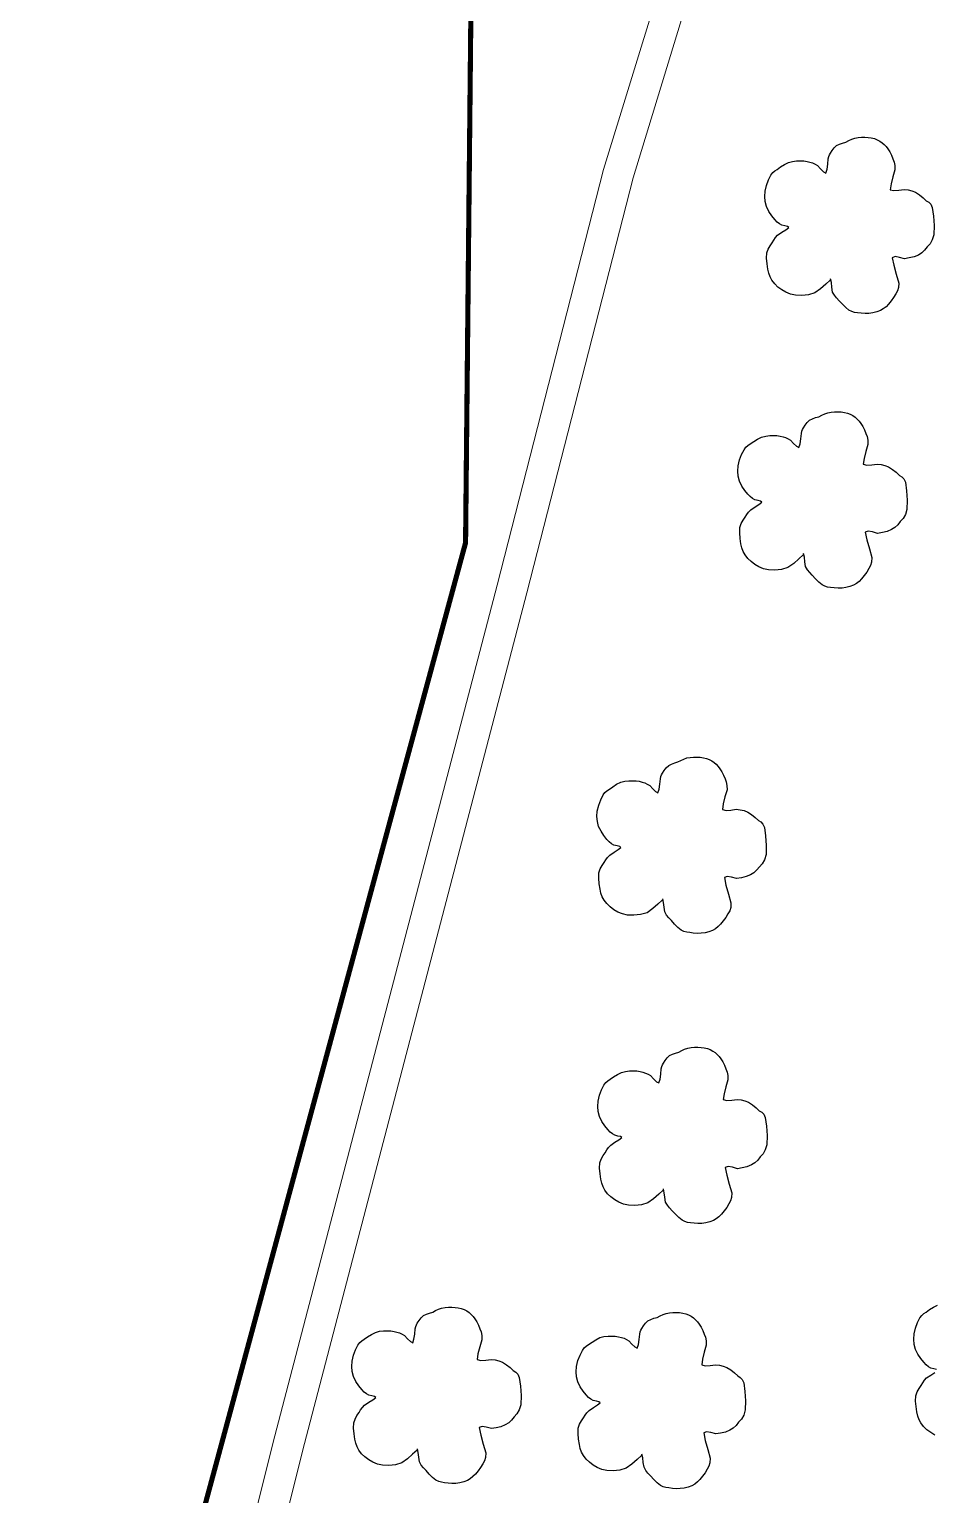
# Model space of a CAD drawing. Extents: x 744412 to 747562, y 7826855 to 7831310.
# Drawn here: x 745228.2 to 745405.8, y 7827838.7 to 7828125.9 of the extents above; entities that cross this region are included whole.
import ezdxf

# ---------------------------------------------------------------- set-up
doc = ezdxf.new("R2010")
doc.units = 0
doc.header["$MEASUREMENT"] = 0
doc.linetypes.add('CONTINUO', pattern=[0])
doc.layers.add('CERCA', color=56, linetype='CONTINUO')
doc.layers.add('ESTRADA', color=1, linetype='Continuous', lineweight=9)
doc.layers.add('VEGETAÇÃO', color=3, linetype='Continuous', lineweight=25)
doc.styles.get("Standard").update_dxf_attribs({"font": 'arial.ttf'})
doc.linetypes.add('CERCA_5000', pattern='A,25,-10,["+",Standard,S=8,R=45,X=-1.5,Y=-4.75],-4.5', length=39.5)

msp = doc.modelspace()

# ---------------------------------------------------------------- linework, layer by layer
at = {"layer": 'CERCA', "linetype": 'CERCA_5000', "const_width": 1}
msp.add_lwpolyline([(745709.9, 7828844.09), (745633.33, 7828220.89), (745570.35, 7827707.98), (745498.36, 7827708.6), (745396.51, 7827706.43), (745236.05, 7827649.1), (745234.05, 7827658.3), (745233.6, 7827725.09), (745244.68, 7827727.8), (745262.76, 7827836.89), (745298.41, 7827968.59), (745313.79, 7828025.26), (745315.77, 7828222.49), (745045.76, 7828681.7), (745342.25, 7828820.56)], dxfattribs=at)
at = {"layer": 'ESTRADA', "elevation": 721.94}
for points in [[(745404.47, 7828187.73), (745383.74, 7828179.12), (745362.47, 7828160.14), (745351.41, 7828132.88), (745340.85, 7828098.44), (745320.02, 7828016.96), (745275.99, 7827848.7), (745254.26, 7827761.8), (745239.09, 7827699.52), (745233.84, 7827689.06)], [(745418.09, 7828186.89), (745386.98, 7828173.97), (745367.5, 7828156.59), (745357.07, 7828130.87), (745346.63, 7828096.81), (745325.83, 7828015.46), (745281.8, 7827847.21), (745260.08, 7827760.37), (745245.06, 7827698.64), (745243.94, 7827676.96), (745248.95, 7827667.51), (745258.97, 7827664.17), (745270.1, 7827665.84), (745290.14, 7827674.18), (745323.53, 7827686.41), (745365.75, 7827701.72), (745393.39, 7827709.41), (745404.28, 7827711.61), (745432.22, 7827711.86), (745506.86, 7827712.51), (745570.87, 7827712.25)]]:
    msp.add_lwpolyline(points, dxfattribs=at)
at = {"layer": 'VEGETAÇÃO', "color": 94, "linetype": 'CONTINUO'}
for points in [[(745385.28, 7828076.74), (745384.42, 7828075.96), (745383.42, 7828075.07), (745382.3, 7828074.24), (745381.03, 7828073.89), (745379.74, 7828073.75), (745378.5, 7828073.8), (745377.5, 7828074.02), (745376.6, 7828074.38), (745375.8, 7828074.85), (745375.06, 7828075.41), (745374.42, 7828076.05), (745373.88, 7828076.73), (745373.52, 7828077.38), (745373.27, 7828078.1), (745373.09, 7828078.89), (745372.92, 7828079.95), (745372.84, 7828081.04), (745372.88, 7828082.08), (745373.14, 7828082.85), (745373.5, 7828083.51), (745373.91, 7828084.09), (745374.22, 7828084.62), (745374.57, 7828085.11), (745375, 7828085.58), (745375.84, 7828086.13), (745376.62, 7828086.63), (745377.19, 7828087.06), (745376.94, 7828087.24), (745376.43, 7828087.37), (745375.8, 7828087.5), (745375.35, 7828087.77), (745374.9, 7828088.14), (745374.43, 7828088.64), (745373.84, 7828089.37), (745373.28, 7828090.23), (745372.82, 7828091.17), (745372.56, 7828092.15), (745372.47, 7828093.16), (745372.52, 7828094.2), (745372.82, 7828095.34), (745373.22, 7828096.42), (745373.69, 7828097.35), (745374.04, 7828097.84), (745374.44, 7828098.18), (745374.91, 7828098.47), (745375.58, 7828098.97), (745376.34, 7828099.44), (745377.14, 7828099.84), (745377.93, 7828100.03), (745378.72, 7828100.13), (745379.47, 7828100.15), (745380.15, 7828100.12), (745380.77, 7828100.03), (745381.34, 7828099.88), (745381.85, 7828099.72), (745382.34, 7828099.49), (745382.82, 7828099.2), (745383.41, 7828098.56), (745383.97, 7828098.01), (745384.44, 7828097.75), (745384.68, 7828098.49), (745384.83, 7828099.49), (745384.93, 7828100.52), (745385.03, 7828100.96), (745385.16, 7828101.31), (745385.34, 7828101.62), (745385.67, 7828102.15), (745386.07, 7828102.67), (745386.55, 7828103.15), (745387.12, 7828103.42), (745387.73, 7828103.63), (745388.35, 7828103.81), (745388.93, 7828104.1), (745389.52, 7828104.36), (745390.11, 7828104.59), (745390.76, 7828104.71), (745391.43, 7828104.77), (745392.09, 7828104.77), (745392.74, 7828104.74), (745393.36, 7828104.65), (745393.96, 7828104.51), (745394.51, 7828104.29), (745395.02, 7828104.02), (745395.48, 7828103.7), (745395.89, 7828103.36), (745396.26, 7828102.96), (745396.61, 7828102.48), (745396.98, 7828101.89), (745397.31, 7828101.23), (745397.6, 7828100.53), (745397.83, 7828099.91), (745397.97, 7828099.2), (745397.99, 7828098.36), (745397.59, 7828096.98), (745397.23, 7828095.63), (745397.09, 7828094.49), (745397.79, 7828094.3), (745398.74, 7828094.36), (745399.8, 7828094.54), (745400.58, 7828094.45), (745401.32, 7828094.28), (745402.04, 7828094), (745402.8, 7828093.49), (745403.51, 7828092.92), (745404.15, 7828092.32), (745404.64, 7828092.05), (745405.03, 7828091.66), (745405.33, 7828090.98), (745405.56, 7828089.31), (745405.68, 7828087.45), (745405.64, 7828085.66), (745405.33, 7828084.64), (745404.88, 7828083.87), (745404.34, 7828083.27), (745403.83, 7828082.65), (745403.26, 7828082.12), (745402.6, 7828081.68), (745401.74, 7828081.34), (745400.81, 7828081.1), (745399.87, 7828080.95), (745398.87, 7828081.22), (745398.03, 7828081.37), (745397.48, 7828081.16), (745397.77, 7828079.68), (745398.26, 7828077.93), (745398.76, 7828076.19), (745398.72, 7828075.3), (745398.51, 7828074.63), (745398.17, 7828074.07), (745397.75, 7828073.35), (745397.26, 7828072.67), (745396.73, 7828072.05), (745396.25, 7828071.54), (745395.72, 7828071.12), (745395.15, 7828070.78), (745394.44, 7828070.52), (745393.68, 7828070.34), (745392.9, 7828070.23), (745392.13, 7828070.22), (745391.38, 7828070.27), (745390.67, 7828070.37), (745390.09, 7828070.43), (745389.54, 7828070.58), (745388.99, 7828070.84), (745388.34, 7828071.39), (745387.69, 7828072.04), (745387.08, 7828072.72), (745386.56, 7828073.26), (745386.12, 7828073.81), (745385.77, 7828074.42), (745385.63, 7828075.35), (745385.53, 7828076.26), (745385.37, 7828077)], [(745380, 7828022.91), (745379.14, 7828022.13), (745378.14, 7828021.24), (745377.01, 7828020.41), (745375.75, 7828020.06), (745374.46, 7828019.92), (745373.22, 7828019.97), (745372.22, 7828020.18), (745371.32, 7828020.54), (745370.52, 7828021.02), (745369.78, 7828021.58), (745369.13, 7828022.22), (745368.6, 7828022.9), (745368.24, 7828023.55), (745367.98, 7828024.26), (745367.81, 7828025.06), (745367.64, 7828026.12), (745367.56, 7828027.21), (745367.6, 7828028.25), (745367.86, 7828029.02), (745368.22, 7828029.68), (745368.63, 7828030.26), (745368.94, 7828030.79), (745369.29, 7828031.28), (745369.72, 7828031.75), (745370.56, 7828032.29), (745371.34, 7828032.8), (745371.9, 7828033.23), (745371.66, 7828033.41), (745371.15, 7828033.53), (745370.51, 7828033.67), (745370.07, 7828033.94), (745369.62, 7828034.31), (745369.15, 7828034.8), (745368.56, 7828035.54), (745368, 7828036.4), (745367.53, 7828037.34), (745367.28, 7828038.31), (745367.18, 7828039.33), (745367.24, 7828040.37), (745367.54, 7828041.51), (745367.94, 7828042.58), (745368.4, 7828043.51), (745368.76, 7828044), (745369.15, 7828044.35), (745369.63, 7828044.64), (745370.3, 7828045.13), (745371.05, 7828045.6), (745371.85, 7828046), (745372.65, 7828046.2), (745373.44, 7828046.3), (745374.19, 7828046.32), (745374.86, 7828046.28), (745375.49, 7828046.19), (745376.06, 7828046.05), (745376.57, 7828045.89), (745377.06, 7828045.66), (745377.54, 7828045.37), (745378.13, 7828044.72), (745378.68, 7828044.18), (745379.16, 7828043.92), (745379.4, 7828044.66), (745379.55, 7828045.66), (745379.65, 7828046.68), (745379.75, 7828047.13), (745379.88, 7828047.47), (745380.06, 7828047.79), (745380.38, 7828048.31), (745380.79, 7828048.84), (745381.27, 7828049.32), (745381.84, 7828049.59), (745382.44, 7828049.8), (745383.07, 7828049.98), (745383.65, 7828050.26), (745384.23, 7828050.53), (745384.83, 7828050.76), (745385.48, 7828050.88), (745386.14, 7828050.94), (745386.81, 7828050.94), (745387.46, 7828050.91), (745388.08, 7828050.82), (745388.68, 7828050.68), (745389.23, 7828050.46), (745389.73, 7828050.19), (745390.2, 7828049.87), (745390.61, 7828049.53), (745390.98, 7828049.13), (745391.33, 7828048.65), (745391.7, 7828048.06), (745392.03, 7828047.4), (745392.32, 7828046.7), (745392.55, 7828046.08), (745392.68, 7828045.37), (745392.7, 7828044.53), (745392.3, 7828043.15), (745391.94, 7828041.79), (745391.8, 7828040.66), (745392.51, 7828040.46), (745393.46, 7828040.53), (745394.52, 7828040.7), (745395.3, 7828040.62), (745396.04, 7828040.44), (745396.76, 7828040.16), (745397.52, 7828039.66), (745398.23, 7828039.08), (745398.87, 7828038.49), (745399.36, 7828038.22), (745399.75, 7828037.83), (745400.04, 7828037.15), (745400.28, 7828035.48), (745400.4, 7828033.61), (745400.36, 7828031.82), (745400.05, 7828030.81), (745399.6, 7828030.04), (745399.05, 7828029.44), (745398.55, 7828028.82), (745397.98, 7828028.29), (745397.32, 7828027.85), (745396.45, 7828027.51), (745395.53, 7828027.26), (745394.59, 7828027.12), (745393.59, 7828027.39), (745392.75, 7828027.54), (745392.19, 7828027.33), (745392.49, 7828025.85), (745392.98, 7828024.1), (745393.47, 7828022.36), (745393.43, 7828021.47), (745393.23, 7828020.8), (745392.89, 7828020.24), (745392.47, 7828019.52), (745391.98, 7828018.84), (745391.45, 7828018.21), (745390.96, 7828017.71), (745390.44, 7828017.29), (745389.87, 7828016.95), (745389.16, 7828016.69), (745388.4, 7828016.51), (745387.62, 7828016.4), (745386.84, 7828016.39), (745386.09, 7828016.43), (745385.38, 7828016.53), (745384.8, 7828016.6), (745384.26, 7828016.75), (745383.71, 7828017.01), (745383.06, 7828017.56), (745382.41, 7828018.21), (745381.79, 7828018.89), (745381.28, 7828019.43), (745380.84, 7828019.98), (745380.49, 7828020.59), (745380.35, 7828021.52), (745380.24, 7828022.42), (745380.09, 7828023.17)], [(745352.36, 7827955.23), (745351.5, 7827954.44), (745350.5, 7827953.55), (745349.38, 7827952.72), (745348.11, 7827952.38), (745346.82, 7827952.24), (745345.58, 7827952.28), (745344.58, 7827952.5), (745343.68, 7827952.86), (745342.88, 7827953.33), (745342.14, 7827953.9), (745341.5, 7827954.53), (745340.96, 7827955.22), (745340.6, 7827955.87), (745340.35, 7827956.58), (745340.17, 7827957.38), (745340, 7827958.43), (745339.92, 7827959.52), (745339.96, 7827960.56), (745340.22, 7827961.33), (745340.58, 7827962), (745340.99, 7827962.58), (745341.3, 7827963.11), (745341.65, 7827963.6), (745342.08, 7827964.06), (745342.92, 7827964.61), (745343.7, 7827965.12), (745344.27, 7827965.55), (745344.02, 7827965.72), (745343.51, 7827965.85), (745342.88, 7827965.99), (745342.43, 7827966.25), (745341.98, 7827966.62), (745341.51, 7827967.12), (745340.92, 7827967.86), (745340.36, 7827968.71), (745339.89, 7827969.66), (745339.64, 7827970.63), (745339.55, 7827971.64), (745339.6, 7827972.68), (745339.9, 7827973.82), (745340.3, 7827974.9), (745340.77, 7827975.83), (745341.12, 7827976.32), (745341.52, 7827976.67), (745341.99, 7827976.96), (745342.66, 7827977.45), (745343.42, 7827977.92), (745344.22, 7827978.32), (745345.01, 7827978.52), (745345.8, 7827978.62), (745346.55, 7827978.63), (745347.23, 7827978.6), (745347.85, 7827978.51), (745348.42, 7827978.37), (745348.93, 7827978.2), (745349.42, 7827977.98), (745349.9, 7827977.68), (745350.49, 7827977.04), (745351.05, 7827976.5), (745351.52, 7827976.24), (745351.76, 7827976.98), (745351.91, 7827977.97), (745352.01, 7827979), (745352.11, 7827979.45), (745352.24, 7827979.79), (745352.42, 7827980.1), (745352.75, 7827980.63), (745353.15, 7827981.16), (745353.63, 7827981.64), (745354.2, 7827981.9), (745354.81, 7827982.11), (745355.43, 7827982.3), (745356.01, 7827982.58), (745356.59, 7827982.85), (745357.19, 7827983.08), (745357.84, 7827983.2), (745358.51, 7827983.26), (745359.17, 7827983.26), (745359.82, 7827983.22), (745360.44, 7827983.14), (745361.04, 7827982.99), (745361.59, 7827982.78), (745362.1, 7827982.51), (745362.56, 7827982.19), (745362.97, 7827981.84), (745363.34, 7827981.44), (745363.69, 7827980.97), (745364.06, 7827980.38), (745364.39, 7827979.72), (745364.68, 7827979.02), (745364.91, 7827978.39), (745365.05, 7827977.69), (745365.07, 7827976.85), (745364.67, 7827975.47), (745364.31, 7827974.11), (745364.17, 7827972.98), (745364.87, 7827972.78), (745365.82, 7827972.85), (745366.88, 7827973.02), (745367.66, 7827972.93), (745368.4, 7827972.76), (745369.12, 7827972.48), (745369.88, 7827971.98), (745370.59, 7827971.4), (745371.23, 7827970.81), (745371.72, 7827970.54), (745372.11, 7827970.14), (745372.41, 7827969.47), (745372.64, 7827967.79), (745372.76, 7827965.93), (745372.72, 7827964.14), (745372.41, 7827963.12), (745371.96, 7827962.36), (745371.42, 7827961.76), (745370.91, 7827961.13), (745370.34, 7827960.6), (745369.68, 7827960.17), (745368.82, 7827959.82), (745367.89, 7827959.58), (745366.95, 7827959.44), (745365.95, 7827959.71), (745365.11, 7827959.85), (745364.56, 7827959.65), (745364.85, 7827958.17), (745365.34, 7827956.41), (745365.83, 7827954.67), (745365.8, 7827953.79), (745365.59, 7827953.11), (745365.25, 7827952.55), (745364.83, 7827951.84), (745364.34, 7827951.15), (745363.81, 7827950.53), (745363.32, 7827950.03), (745362.8, 7827949.61), (745362.23, 7827949.27), (745361.52, 7827949.01), (745360.76, 7827948.82), (745359.98, 7827948.72), (745359.21, 7827948.7), (745358.46, 7827948.75), (745357.75, 7827948.85), (745357.17, 7827948.92), (745356.62, 7827949.06), (745356.07, 7827949.33), (745355.42, 7827949.88), (745354.77, 7827950.52), (745354.16, 7827951.21), (745353.64, 7827951.74), (745353.2, 7827952.3), (745352.85, 7827952.91), (745352.71, 7827953.84), (745352.61, 7827954.74), (745352.45, 7827955.48)], [(745352.53, 7827898.36), (745351.67, 7827897.58), (745350.67, 7827896.68), (745349.54, 7827895.85), (745348.28, 7827895.51), (745346.99, 7827895.37), (745345.75, 7827895.42), (745344.75, 7827895.63), (745343.85, 7827895.99), (745343.05, 7827896.47), (745342.31, 7827897.03), (745341.66, 7827897.66), (745341.13, 7827898.35), (745340.77, 7827899), (745340.51, 7827899.71), (745340.34, 7827900.51), (745340.17, 7827901.56), (745340.09, 7827902.65), (745340.13, 7827903.7), (745340.39, 7827904.46), (745340.75, 7827905.13), (745341.16, 7827905.71), (745341.47, 7827906.24), (745341.82, 7827906.73), (745342.25, 7827907.2), (745343.09, 7827907.74), (745343.87, 7827908.25), (745344.43, 7827908.68), (745344.19, 7827908.85), (745343.68, 7827908.98), (745343.04, 7827909.12), (745342.6, 7827909.39), (745342.15, 7827909.75), (745341.68, 7827910.25), (745341.09, 7827910.99), (745340.53, 7827911.84), (745340.06, 7827912.79), (745339.81, 7827913.76), (745339.71, 7827914.77), (745339.77, 7827915.81), (745340.07, 7827916.96), (745340.47, 7827918.03), (745340.94, 7827918.96), (745341.29, 7827919.45), (745341.69, 7827919.8), (745342.16, 7827920.09), (745342.83, 7827920.58), (745343.59, 7827921.05), (745344.38, 7827921.45), (745345.18, 7827921.65), (745345.97, 7827921.75), (745346.72, 7827921.76), (745347.4, 7827921.73), (745348.02, 7827921.64), (745348.59, 7827921.5), (745349.1, 7827921.33), (745349.59, 7827921.11), (745350.07, 7827920.81), (745350.66, 7827920.17), (745351.21, 7827919.63), (745351.69, 7827919.37), (745351.93, 7827920.11), (745352.08, 7827921.1), (745352.18, 7827922.13), (745352.28, 7827922.58), (745352.41, 7827922.92), (745352.59, 7827923.23), (745352.92, 7827923.76), (745353.32, 7827924.29), (745353.8, 7827924.77), (745354.37, 7827925.04), (745354.98, 7827925.24), (745355.6, 7827925.43), (745356.18, 7827925.71), (745356.76, 7827925.98), (745357.36, 7827926.21), (745358.01, 7827926.33), (745358.68, 7827926.39), (745359.34, 7827926.39), (745359.99, 7827926.36), (745360.61, 7827926.27), (745361.21, 7827926.12), (745361.76, 7827925.91), (745362.26, 7827925.64), (745362.73, 7827925.32), (745363.14, 7827924.98), (745363.51, 7827924.57), (745363.86, 7827924.1), (745364.23, 7827923.51), (745364.56, 7827922.85), (745364.85, 7827922.15), (745365.08, 7827921.52), (745365.21, 7827920.82), (745365.23, 7827919.98), (745364.84, 7827918.6), (745364.48, 7827917.24), (745364.34, 7827916.11), (745365.04, 7827915.91), (745365.99, 7827915.98), (745367.05, 7827916.15), (745367.83, 7827916.06), (745368.57, 7827915.89), (745369.29, 7827915.61), (745370.05, 7827915.11), (745370.76, 7827914.53), (745371.4, 7827913.94), (745371.89, 7827913.67), (745372.28, 7827913.27), (745372.57, 7827912.6), (745372.81, 7827910.92), (745372.93, 7827909.06), (745372.89, 7827907.27), (745372.58, 7827906.26), (745372.13, 7827905.49), (745371.59, 7827904.89), (745371.08, 7827904.27), (745370.51, 7827903.74), (745369.85, 7827903.3), (745368.98, 7827902.96), (745368.06, 7827902.71), (745367.12, 7827902.57), (745366.12, 7827902.84), (745365.28, 7827902.98), (745364.72, 7827902.78), (745365.02, 7827901.3), (745365.51, 7827899.54), (745366, 7827897.81), (745365.97, 7827896.92), (745365.76, 7827896.24), (745365.42, 7827895.69), (745365, 7827894.97), (745364.51, 7827894.28), (745363.98, 7827893.66), (745363.49, 7827893.16), (745362.97, 7827892.74), (745362.4, 7827892.4), (745361.69, 7827892.14), (745360.93, 7827891.95), (745360.15, 7827891.85), (745359.37, 7827891.83), (745358.62, 7827891.88), (745357.92, 7827891.98), (745357.34, 7827892.05), (745356.79, 7827892.19), (745356.24, 7827892.46), (745355.59, 7827893.01), (745354.94, 7827893.65), (745354.33, 7827894.34), (745353.81, 7827894.87), (745353.37, 7827895.43), (745353.02, 7827896.04), (745352.88, 7827896.97), (745352.77, 7827897.87), (745352.62, 7827898.61)], [(745304.27, 7827847.4), (745303.41, 7827846.61), (745302.41, 7827845.72), (745301.29, 7827844.89), (745300.02, 7827844.54), (745298.73, 7827844.41), (745297.5, 7827844.45), (745296.49, 7827844.67), (745295.59, 7827845.03), (745294.79, 7827845.5), (745294.05, 7827846.07), (745293.41, 7827846.7), (745292.88, 7827847.39), (745292.52, 7827848.04), (745292.26, 7827848.75), (745292.09, 7827849.55), (745291.92, 7827850.6), (745291.84, 7827851.69), (745291.87, 7827852.73), (745292.14, 7827853.5), (745292.5, 7827854.17), (745292.91, 7827854.75), (745293.21, 7827855.28), (745293.56, 7827855.76), (745294, 7827856.23), (745294.83, 7827856.78), (745295.62, 7827857.29), (745296.18, 7827857.72), (745295.93, 7827857.89), (745295.43, 7827858.02), (745294.79, 7827858.16), (745294.34, 7827858.42), (745293.89, 7827858.79), (745293.42, 7827859.29), (745292.83, 7827860.03), (745292.28, 7827860.88), (745291.81, 7827861.83), (745291.56, 7827862.8), (745291.46, 7827863.81), (745291.52, 7827864.85), (745291.81, 7827865.99), (745292.22, 7827867.07), (745292.68, 7827868), (745293.03, 7827868.49), (745293.43, 7827868.84), (745293.9, 7827869.13), (745294.58, 7827869.62), (745295.33, 7827870.09), (745296.13, 7827870.49), (745296.92, 7827870.69), (745297.71, 7827870.79), (745298.47, 7827870.8), (745299.14, 7827870.77), (745299.76, 7827870.68), (745300.34, 7827870.54), (745300.85, 7827870.37), (745301.33, 7827870.15), (745301.81, 7827869.85), (745302.4, 7827869.21), (745302.96, 7827868.67), (745303.44, 7827868.41), (745303.67, 7827869.15), (745303.82, 7827870.14), (745303.92, 7827871.17), (745304.02, 7827871.62), (745304.15, 7827871.96), (745304.33, 7827872.27), (745304.66, 7827872.8), (745305.06, 7827873.33), (745305.54, 7827873.81), (745306.11, 7827874.07), (745306.72, 7827874.28), (745307.35, 7827874.47), (745307.92, 7827874.75), (745308.51, 7827875.02), (745309.1, 7827875.25), (745309.76, 7827875.37), (745310.42, 7827875.43), (745311.08, 7827875.43), (745311.73, 7827875.39), (745312.36, 7827875.31), (745312.95, 7827875.16), (745313.5, 7827874.95), (745314.01, 7827874.68), (745314.47, 7827874.36), (745314.88, 7827874.01), (745315.25, 7827873.61), (745315.6, 7827873.14), (745315.97, 7827872.55), (745316.31, 7827871.89), (745316.59, 7827871.19), (745316.82, 7827870.56), (745316.96, 7827869.86), (745316.98, 7827869.02), (745316.58, 7827867.64), (745316.22, 7827866.28), (745316.08, 7827865.15), (745316.78, 7827864.95), (745317.74, 7827865.02), (745318.79, 7827865.19), (745319.57, 7827865.1), (745320.32, 7827864.93), (745321.03, 7827864.65), (745321.79, 7827864.15), (745322.51, 7827863.57), (745323.15, 7827862.98), (745323.64, 7827862.71), (745324.03, 7827862.31), (745324.32, 7827861.64), (745324.56, 7827859.96), (745324.67, 7827858.1), (745324.64, 7827856.31), (745324.32, 7827855.29), (745323.87, 7827854.53), (745323.33, 7827853.93), (745322.83, 7827853.3), (745322.26, 7827852.77), (745321.59, 7827852.34), (745320.73, 7827851.99), (745319.8, 7827851.75), (745318.86, 7827851.61), (745317.86, 7827851.88), (745317.02, 7827852.02), (745316.47, 7827851.82), (745316.76, 7827850.34), (745317.25, 7827848.58), (745317.75, 7827846.84), (745317.71, 7827845.96), (745317.5, 7827845.28), (745317.16, 7827844.72), (745316.74, 7827844.01), (745316.25, 7827843.32), (745315.72, 7827842.7), (745315.24, 7827842.2), (745314.72, 7827841.78), (745314.14, 7827841.44), (745313.43, 7827841.18), (745312.67, 7827840.99), (745311.89, 7827840.89), (745311.12, 7827840.87), (745310.37, 7827840.92), (745309.66, 7827841.02), (745309.08, 7827841.09), (745308.53, 7827841.23), (745307.99, 7827841.5), (745307.33, 7827842.05), (745306.68, 7827842.69), (745306.07, 7827843.38), (745305.55, 7827843.91), (745305.11, 7827844.47), (745304.76, 7827845.08), (745304.63, 7827846.01), (745304.52, 7827846.91), (745304.37, 7827847.65)], [(745348.29, 7827846.36), (745347.43, 7827845.57), (745346.43, 7827844.68), (745345.31, 7827843.85), (745344.04, 7827843.5), (745342.75, 7827843.37), (745341.52, 7827843.41), (745340.51, 7827843.63), (745339.61, 7827843.99), (745338.81, 7827844.46), (745338.07, 7827845.03), (745337.43, 7827845.66), (745336.9, 7827846.35), (745336.54, 7827847), (745336.28, 7827847.71), (745336.11, 7827848.51), (745335.94, 7827849.56), (745335.86, 7827850.65), (745335.89, 7827851.69), (745336.16, 7827852.46), (745336.52, 7827853.13), (745336.93, 7827853.71), (745337.23, 7827854.23), (745337.58, 7827854.72), (745338.02, 7827855.19), (745338.85, 7827855.74), (745339.64, 7827856.25), (745340.2, 7827856.68), (745339.95, 7827856.85), (745339.45, 7827856.98), (745338.81, 7827857.12), (745338.36, 7827857.38), (745337.91, 7827857.75), (745337.44, 7827858.25), (745336.85, 7827858.98), (745336.3, 7827859.84), (745335.83, 7827860.79), (745335.58, 7827861.76), (745335.48, 7827862.77), (745335.54, 7827863.81), (745335.83, 7827864.95), (745336.24, 7827866.03), (745336.7, 7827866.96), (745337.05, 7827867.45), (745337.45, 7827867.8), (745337.92, 7827868.09), (745338.6, 7827868.58), (745339.35, 7827869.05), (745340.15, 7827869.45), (745340.94, 7827869.65), (745341.73, 7827869.75), (745342.49, 7827869.76), (745343.16, 7827869.73), (745343.78, 7827869.64), (745344.36, 7827869.5), (745344.87, 7827869.33), (745345.35, 7827869.11), (745345.83, 7827868.81), (745346.42, 7827868.17), (745346.98, 7827867.63), (745347.46, 7827867.37), (745347.69, 7827868.11), (745347.84, 7827869.1), (745347.94, 7827870.13), (745348.04, 7827870.58), (745348.17, 7827870.92), (745348.35, 7827871.23), (745348.68, 7827871.76), (745349.09, 7827872.29), (745349.56, 7827872.77), (745350.13, 7827873.03), (745350.74, 7827873.24), (745351.37, 7827873.43), (745351.94, 7827873.71), (745352.53, 7827873.98), (745353.13, 7827874.21), (745353.78, 7827874.33), (745354.44, 7827874.39), (745355.1, 7827874.39), (745355.75, 7827874.35), (745356.38, 7827874.27), (745356.97, 7827874.12), (745357.52, 7827873.91), (745358.03, 7827873.64), (745358.49, 7827873.32), (745358.9, 7827872.97), (745359.27, 7827872.57), (745359.62, 7827872.1), (745359.99, 7827871.5), (745360.33, 7827870.85), (745360.61, 7827870.15), (745360.84, 7827869.52), (745360.98, 7827868.82), (745361, 7827867.98), (745360.6, 7827866.6), (745360.24, 7827865.24), (745360.1, 7827864.11), (745360.8, 7827863.91), (745361.76, 7827863.98), (745362.81, 7827864.15), (745363.59, 7827864.06), (745364.34, 7827863.89), (745365.05, 7827863.61), (745365.81, 7827863.11), (745366.53, 7827862.53), (745367.17, 7827861.94), (745367.66, 7827861.67), (745368.05, 7827861.27), (745368.34, 7827860.6), (745368.58, 7827858.92), (745368.69, 7827857.06), (745368.66, 7827855.27), (745368.34, 7827854.25), (745367.89, 7827853.49), (745367.35, 7827852.89), (745366.85, 7827852.26), (745366.28, 7827851.73), (745365.61, 7827851.3), (745364.75, 7827850.95), (745363.82, 7827850.71), (745362.88, 7827850.57), (745361.88, 7827850.84), (745361.04, 7827850.98), (745360.49, 7827850.78), (745360.78, 7827849.3), (745361.28, 7827847.54), (745361.77, 7827845.8), (745361.73, 7827844.92), (745361.52, 7827844.24), (745361.18, 7827843.68), (745360.76, 7827842.97), (745360.27, 7827842.28), (745359.74, 7827841.66), (745359.26, 7827841.16), (745358.74, 7827840.74), (745358.16, 7827840.4), (745357.45, 7827840.14), (745356.69, 7827839.95), (745355.91, 7827839.85), (745355.14, 7827839.83), (745354.39, 7827839.88), (745353.68, 7827839.98), (745353.1, 7827840.05), (745352.55, 7827840.19), (745352.01, 7827840.46), (745351.35, 7827841.01), (745350.7, 7827841.65), (745350.09, 7827842.34), (745349.57, 7827842.87), (745349.13, 7827843.43), (745348.79, 7827844.04), (745348.65, 7827844.97), (745348.54, 7827845.87), (745348.39, 7827846.61)], [(745406.16, 7827863.23), (745405.65, 7827863.35), (745405.01, 7827863.49), (745404.57, 7827863.76), (745404.12, 7827864.13), (745403.64, 7827864.62), (745403.06, 7827865.36), (745402.5, 7827866.22), (745402.03, 7827867.16), (745401.78, 7827868.14), (745401.68, 7827869.15), (745401.74, 7827870.19), (745402.04, 7827871.33), (745402.44, 7827872.4), (745402.9, 7827873.34), (745403.26, 7827873.82), (745403.65, 7827874.17), (745404.13, 7827874.46), (745404.8, 7827874.96), (745405.55, 7827875.42), (745406.35, 7827875.82)], [(745405.82, 7827850.36), (745405.02, 7827850.84), (745404.28, 7827851.4), (745403.63, 7827852.04), (745403.1, 7827852.72), (745402.74, 7827853.37), (745402.48, 7827854.08), (745402.31, 7827854.88), (745402.14, 7827855.94), (745402.06, 7827857.03), (745402.1, 7827858.07), (745402.36, 7827858.84), (745402.72, 7827859.5), (745403.13, 7827860.08), (745403.44, 7827860.61), (745403.79, 7827861.1), (745404.22, 7827861.57), (745405.06, 7827862.11), (745405.84, 7827862.62)]]:
    msp.add_lwpolyline(points, dxfattribs=at)

doc.saveas('drawing.dxf')
